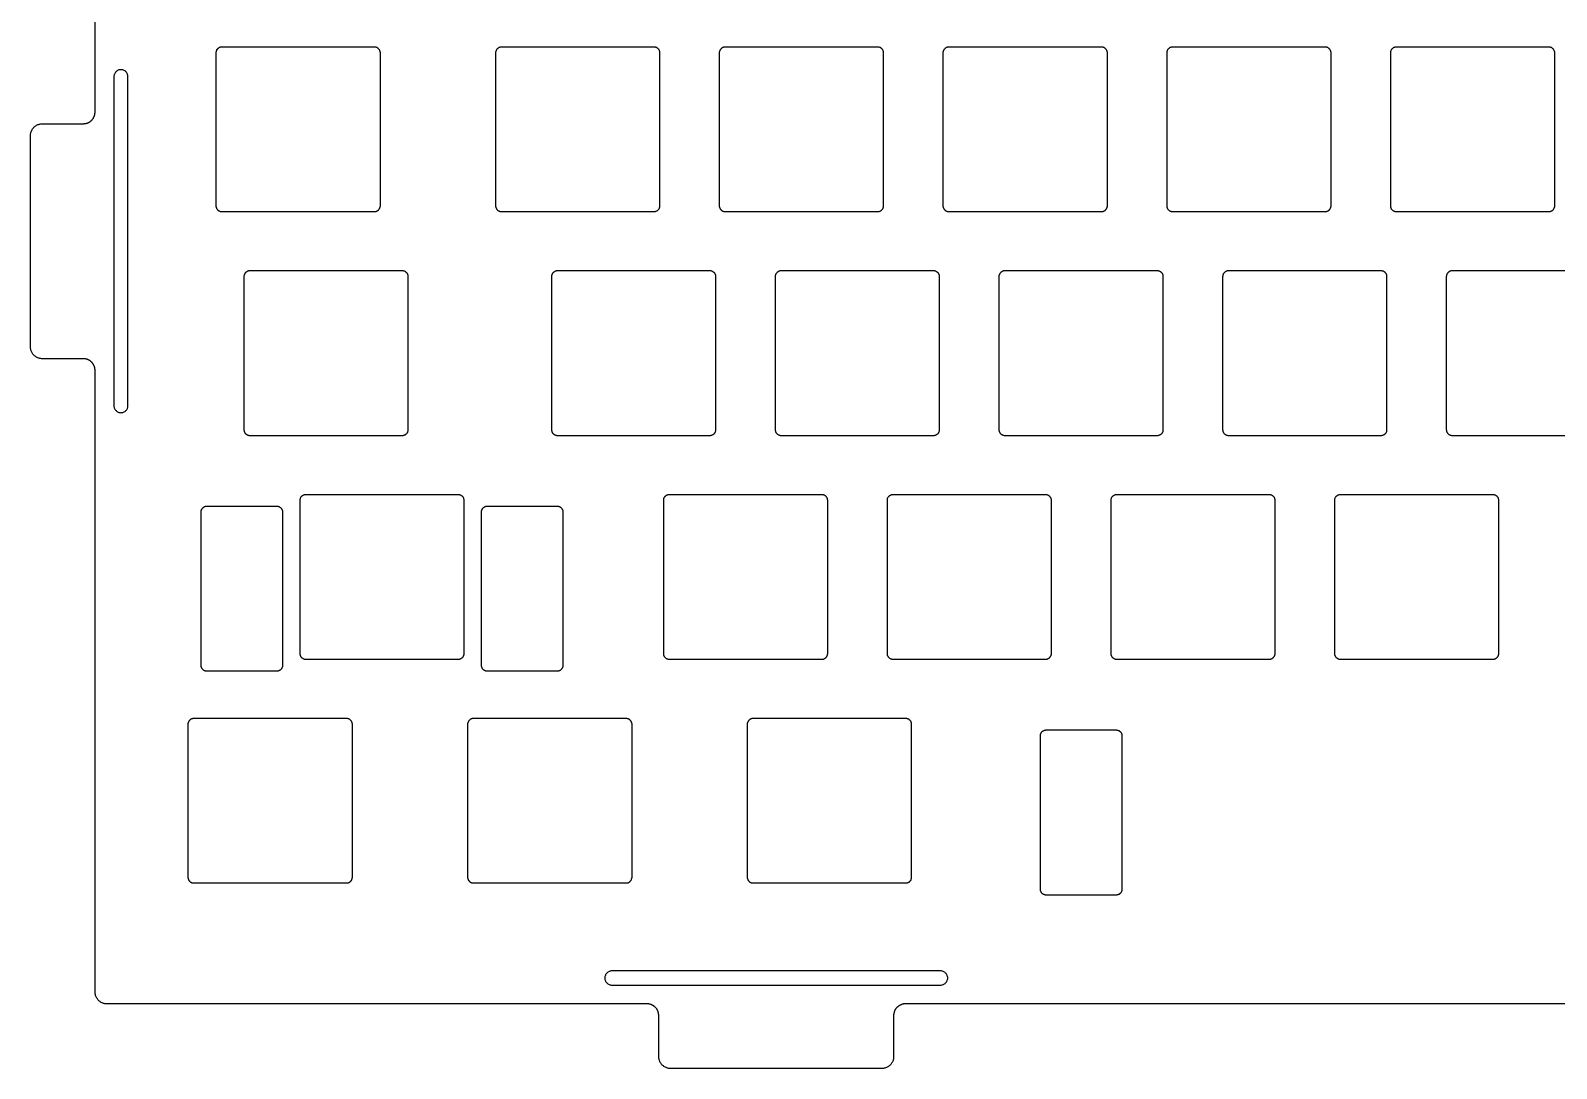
# Model space of a CAD drawing. Header units: millimetres. Extents: x -6 to 321, y -6 to 135.
# Drawn here: x -5.5 to 124.4, y -5.5 to 82.8 of the extents above; entities that cross this region are included whole.
import ezdxf

# ---------------------------------------------------------------- set-up
doc = ezdxf.new("R2010")
doc.units = ezdxf.units.MM
for name, color, linetype in [('CUTOUTS', 1, 'Continuous'), ('FLEX', 3, 'Continuous'), ('OUTLINE', 7, 'Continuous')]:
    doc.layers.add(name, color=color, linetype=linetype)

msp = doc.modelspace()

# ---------------------------------------------------------------- linework, layer by layer
at = {"layer": 'CUTOUTS'}
for points in [[(10.63, 67.46), (10.66, 67.45), (10.69, 67.45), (10.72, 67.44), (10.75, 67.44), (10.79, 67.44), (23.79, 67.44), (23.82, 67.44), (23.85, 67.44), (23.89, 67.45), (23.92, 67.45), (23.95, 67.46), (23.98, 67.48), (24.01, 67.49), (24.04, 67.5), (24.07, 67.52), (24.09, 67.54), (24.12, 67.56), (24.14, 67.58), (24.16, 67.61), (24.18, 67.63), (24.2, 67.66), (24.22, 67.69), (24.24, 67.72), (24.25, 67.75), (24.26, 67.78), (24.27, 67.81), (24.28, 67.84), (24.28, 67.87), (24.29, 67.9), (24.29, 67.94), (24.29, 80.94), (24.29, 80.97), (24.28, 81), (24.28, 81.04), (24.27, 81.07), (24.26, 81.1), (24.25, 81.13), (24.24, 81.16), (24.22, 81.19), (24.2, 81.22), (24.18, 81.24), (24.16, 81.27), (24.14, 81.29), (24.12, 81.31), (24.09, 81.33), (24.07, 81.35), (24.04, 81.37), (24.01, 81.39), (23.98, 81.4), (23.95, 81.41), (23.92, 81.42), (23.89, 81.43), (23.85, 81.43), (23.82, 81.44), (23.79, 81.44), (10.79, 81.44), (10.75, 81.44), (10.72, 81.43), (10.69, 81.43), (10.66, 81.42), (10.63, 81.41), (10.6, 81.4), (10.57, 81.39), (10.54, 81.37), (10.51, 81.35), (10.48, 81.33), (10.46, 81.31), (10.43, 81.29), (10.41, 81.27), (10.39, 81.24), (10.37, 81.22), (10.35, 81.19), (10.34, 81.16), (10.33, 81.13), (10.31, 81.1), (10.3, 81.07), (10.3, 81.04), (10.29, 81), (10.29, 80.97), (10.29, 80.94), (10.29, 67.94), (10.29, 67.9), (10.29, 67.87), (10.3, 67.84), (10.3, 67.81), (10.31, 67.78), (10.33, 67.75), (10.34, 67.72), (10.35, 67.69), (10.37, 67.66), (10.39, 67.63), (10.41, 67.61), (10.43, 67.58), (10.46, 67.56), (10.48, 67.54), (10.51, 67.52), (10.54, 67.5), (10.57, 67.49), (10.6, 67.48)], [(34.44, 67.46), (34.47, 67.45), (34.5, 67.45), (34.53, 67.44), (34.57, 67.44), (34.6, 67.44), (47.6, 67.44), (47.63, 67.44), (47.67, 67.44), (47.7, 67.45), (47.73, 67.45), (47.76, 67.46), (47.79, 67.48), (47.82, 67.49), (47.85, 67.5), (47.88, 67.52), (47.9, 67.54), (47.93, 67.56), (47.95, 67.58), (47.98, 67.61), (48, 67.63), (48.02, 67.66), (48.03, 67.69), (48.05, 67.72), (48.06, 67.75), (48.07, 67.78), (48.08, 67.81), (48.09, 67.84), (48.1, 67.87), (48.1, 67.9), (48.1, 67.94), (48.1, 80.94), (48.1, 80.97), (48.1, 81), (48.09, 81.04), (48.08, 81.07), (48.07, 81.1), (48.06, 81.13), (48.05, 81.16), (48.03, 81.19), (48.02, 81.22), (48, 81.24), (47.98, 81.27), (47.95, 81.29), (47.93, 81.31), (47.9, 81.33), (47.88, 81.35), (47.85, 81.37), (47.82, 81.39), (47.79, 81.4), (47.76, 81.41), (47.73, 81.42), (47.7, 81.43), (47.67, 81.43), (47.63, 81.44), (47.6, 81.44), (34.6, 81.44), (34.57, 81.44), (34.53, 81.43), (34.5, 81.43), (34.47, 81.42), (34.44, 81.41), (34.41, 81.4), (34.38, 81.39), (34.35, 81.37), (34.32, 81.35), (34.3, 81.33), (34.27, 81.31), (34.25, 81.29), (34.22, 81.27), (34.2, 81.24), (34.18, 81.22), (34.17, 81.19), (34.15, 81.16), (34.14, 81.13), (34.13, 81.1), (34.12, 81.07), (34.11, 81.04), (34.1, 81), (34.1, 80.97), (34.1, 80.94), (34.1, 67.94), (34.1, 67.9), (34.1, 67.87), (34.11, 67.84), (34.12, 67.81), (34.13, 67.78), (34.14, 67.75), (34.15, 67.72), (34.17, 67.69), (34.18, 67.66), (34.2, 67.63), (34.22, 67.61), (34.25, 67.58), (34.27, 67.56), (34.3, 67.54), (34.32, 67.52), (34.35, 67.5), (34.38, 67.49), (34.41, 67.48)], [(53.52, 67.45), (53.55, 67.45), (53.58, 67.44), (53.62, 67.44), (53.65, 67.44), (66.65, 67.44), (66.68, 67.44), (66.72, 67.44), (66.75, 67.45), (66.78, 67.45), (66.81, 67.46), (66.84, 67.48), (66.87, 67.49), (66.9, 67.5), (66.93, 67.52), (66.95, 67.54), (66.98, 67.56), (67, 67.58), (67.03, 67.61), (67.05, 67.63), (67.07, 67.66), (67.08, 67.69), (67.1, 67.72), (67.11, 67.75), (67.12, 67.78), (67.13, 67.81), (67.14, 67.84), (67.15, 67.87), (67.15, 67.9), (67.15, 67.94), (67.15, 80.94), (67.15, 80.97), (67.15, 81), (67.14, 81.04), (67.13, 81.07), (67.12, 81.1), (67.11, 81.13), (67.1, 81.16), (67.08, 81.19), (67.07, 81.22), (67.05, 81.24), (67.03, 81.27), (67, 81.29), (66.98, 81.31), (66.95, 81.33), (66.93, 81.35), (66.9, 81.37), (66.87, 81.39), (66.84, 81.4), (66.81, 81.41), (66.78, 81.42), (66.75, 81.43), (66.72, 81.43), (66.68, 81.44), (66.65, 81.44), (53.65, 81.44), (53.62, 81.44), (53.58, 81.43), (53.55, 81.43), (53.52, 81.42), (53.49, 81.41), (53.46, 81.4), (53.43, 81.39), (53.4, 81.37), (53.37, 81.35), (53.35, 81.33), (53.32, 81.31), (53.3, 81.29), (53.27, 81.27), (53.25, 81.24), (53.23, 81.22), (53.22, 81.19), (53.2, 81.16), (53.19, 81.13), (53.18, 81.1), (53.17, 81.07), (53.16, 81.04), (53.15, 81), (53.15, 80.97), (53.15, 80.94), (53.15, 67.94), (53.15, 67.9), (53.15, 67.87), (53.16, 67.84), (53.17, 67.81), (53.18, 67.78), (53.19, 67.75), (53.2, 67.72), (53.22, 67.69), (53.23, 67.66), (53.25, 67.63), (53.27, 67.61), (53.3, 67.58), (53.32, 67.56), (53.35, 67.54), (53.37, 67.52), (53.4, 67.5), (53.43, 67.49), (53.46, 67.48), (53.49, 67.46)], [(72.57, 67.45), (72.6, 67.45), (72.63, 67.44), (72.67, 67.44), (72.7, 67.44), (85.7, 67.44), (85.73, 67.44), (85.77, 67.44), (85.8, 67.45), (85.83, 67.45), (85.86, 67.46), (85.89, 67.48), (85.92, 67.49), (85.95, 67.5), (85.98, 67.52), (86, 67.54), (86.03, 67.56), (86.05, 67.58), (86.08, 67.61), (86.1, 67.63), (86.12, 67.66), (86.13, 67.69), (86.15, 67.72), (86.16, 67.75), (86.17, 67.78), (86.18, 67.81), (86.19, 67.84), (86.2, 67.87), (86.2, 67.9), (86.2, 67.94), (86.2, 80.94), (86.2, 80.97), (86.2, 81), (86.19, 81.04), (86.18, 81.07), (86.17, 81.1), (86.16, 81.13), (86.15, 81.16), (86.13, 81.19), (86.12, 81.22), (86.1, 81.24), (86.08, 81.27), (86.05, 81.29), (86.03, 81.31), (86, 81.33), (85.98, 81.35), (85.95, 81.37), (85.92, 81.39), (85.89, 81.4), (85.86, 81.41), (85.83, 81.42), (85.8, 81.43), (85.77, 81.43), (85.73, 81.44), (85.7, 81.44), (72.7, 81.44), (72.67, 81.44), (72.63, 81.43), (72.6, 81.43), (72.57, 81.42), (72.54, 81.41), (72.51, 81.4), (72.48, 81.39), (72.45, 81.37), (72.42, 81.35), (72.4, 81.33), (72.37, 81.31), (72.35, 81.29), (72.32, 81.27), (72.3, 81.24), (72.28, 81.22), (72.27, 81.19), (72.25, 81.16), (72.24, 81.13), (72.23, 81.1), (72.22, 81.07), (72.21, 81.04), (72.2, 81), (72.2, 80.97), (72.2, 80.94), (72.2, 67.94), (72.2, 67.9), (72.2, 67.87), (72.21, 67.84), (72.22, 67.81), (72.23, 67.78), (72.24, 67.75), (72.25, 67.72), (72.27, 67.69), (72.28, 67.66), (72.3, 67.63), (72.32, 67.61), (72.35, 67.58), (72.37, 67.56), (72.4, 67.54), (72.42, 67.52), (72.45, 67.5), (72.48, 67.49), (72.51, 67.48), (72.54, 67.46)], [(91.59, 67.46), (91.62, 67.45), (91.65, 67.45), (91.68, 67.44), (91.72, 67.44), (91.75, 67.44), (104.75, 67.44), (104.78, 67.44), (104.82, 67.44), (104.85, 67.45), (104.88, 67.45), (104.91, 67.46), (104.94, 67.48), (104.97, 67.49), (105, 67.5), (105.03, 67.52), (105.05, 67.54), (105.08, 67.56), (105.1, 67.58), (105.13, 67.61), (105.15, 67.63), (105.17, 67.66), (105.18, 67.69), (105.2, 67.72), (105.21, 67.75), (105.22, 67.78), (105.23, 67.81), (105.24, 67.84), (105.25, 67.87), (105.25, 67.9), (105.25, 67.94), (105.25, 80.94), (105.25, 80.97), (105.25, 81), (105.24, 81.04), (105.23, 81.07), (105.22, 81.1), (105.21, 81.13), (105.2, 81.16), (105.18, 81.19), (105.17, 81.22), (105.15, 81.24), (105.13, 81.27), (105.1, 81.29), (105.08, 81.31), (105.05, 81.33), (105.03, 81.35), (105, 81.37), (104.97, 81.39), (104.94, 81.4), (104.91, 81.41), (104.88, 81.42), (104.85, 81.43), (104.82, 81.43), (104.78, 81.44), (104.75, 81.44), (91.75, 81.44), (91.72, 81.44), (91.68, 81.43), (91.65, 81.43), (91.62, 81.42), (91.59, 81.41), (91.56, 81.4), (91.53, 81.39), (91.5, 81.37), (91.47, 81.35), (91.45, 81.33), (91.42, 81.31), (91.4, 81.29), (91.37, 81.27), (91.35, 81.24), (91.33, 81.22), (91.32, 81.19), (91.3, 81.16), (91.29, 81.13), (91.28, 81.1), (91.27, 81.07), (91.26, 81.04), (91.25, 81), (91.25, 80.97), (91.25, 80.94), (91.25, 67.94), (91.25, 67.9), (91.25, 67.87), (91.26, 67.84), (91.27, 67.81), (91.28, 67.78), (91.29, 67.75), (91.3, 67.72), (91.32, 67.69), (91.33, 67.66), (91.35, 67.63), (91.37, 67.61), (91.4, 67.58), (91.42, 67.56), (91.45, 67.54), (91.47, 67.52), (91.5, 67.5), (91.53, 67.49), (91.56, 67.48)], [(110.64, 67.46), (110.67, 67.45), (110.7, 67.45), (110.73, 67.44), (110.77, 67.44), (110.8, 67.44), (123.8, 67.44), (123.83, 67.44), (123.87, 67.44), (123.9, 67.45), (123.93, 67.45), (123.96, 67.46), (123.99, 67.48), (124.02, 67.49), (124.05, 67.5), (124.08, 67.52), (124.1, 67.54), (124.13, 67.56), (124.15, 67.58), (124.18, 67.61), (124.2, 67.63), (124.22, 67.66), (124.23, 67.69), (124.25, 67.72), (124.26, 67.75), (124.27, 67.78), (124.28, 67.81), (124.29, 67.84), (124.3, 67.87), (124.3, 67.9), (124.3, 67.94), (124.3, 80.94), (124.3, 80.97), (124.3, 81), (124.29, 81.04), (124.28, 81.07), (124.27, 81.1), (124.26, 81.13), (124.25, 81.16), (124.23, 81.19), (124.22, 81.22), (124.2, 81.24), (124.18, 81.27), (124.15, 81.29), (124.13, 81.31), (124.1, 81.33), (124.08, 81.35), (124.05, 81.37), (124.02, 81.39), (123.99, 81.4), (123.96, 81.41), (123.93, 81.42), (123.9, 81.43), (123.87, 81.43), (123.83, 81.44), (123.8, 81.44), (110.8, 81.44), (110.77, 81.44), (110.73, 81.43), (110.7, 81.43), (110.67, 81.42), (110.64, 81.41), (110.61, 81.4), (110.58, 81.39), (110.55, 81.37), (110.52, 81.35), (110.5, 81.33), (110.47, 81.31), (110.45, 81.29), (110.42, 81.27), (110.4, 81.24), (110.38, 81.22), (110.37, 81.19), (110.35, 81.16), (110.34, 81.13), (110.33, 81.1), (110.32, 81.07), (110.31, 81.04), (110.3, 81), (110.3, 80.97), (110.3, 80.94), (110.3, 67.94), (110.3, 67.9), (110.3, 67.87), (110.31, 67.84), (110.32, 67.81), (110.33, 67.78), (110.34, 67.75), (110.35, 67.72), (110.37, 67.69), (110.38, 67.66), (110.4, 67.63), (110.42, 67.61), (110.45, 67.58), (110.47, 67.56), (110.5, 67.54), (110.52, 67.52), (110.55, 67.5), (110.58, 67.49), (110.61, 67.48)], [(13.04, 48.4), (13.07, 48.4), (13.1, 48.39), (13.14, 48.39), (13.17, 48.39), (26.17, 48.39), (26.2, 48.39), (26.23, 48.39), (26.27, 48.4), (26.3, 48.4), (26.33, 48.41), (26.36, 48.43), (26.39, 48.44), (26.42, 48.45), (26.45, 48.47), (26.47, 48.49), (26.5, 48.51), (26.52, 48.53), (26.54, 48.56), (26.57, 48.58), (26.58, 48.61), (26.6, 48.64), (26.62, 48.67), (26.63, 48.7), (26.64, 48.73), (26.65, 48.76), (26.66, 48.79), (26.66, 48.82), (26.67, 48.85), (26.67, 48.89), (26.67, 61.89), (26.67, 61.92), (26.66, 61.95), (26.66, 61.99), (26.65, 62.02), (26.64, 62.05), (26.63, 62.08), (26.62, 62.11), (26.6, 62.14), (26.58, 62.17), (26.57, 62.19), (26.54, 62.22), (26.52, 62.24), (26.5, 62.26), (26.47, 62.28), (26.45, 62.3), (26.42, 62.32), (26.39, 62.34), (26.36, 62.35), (26.33, 62.36), (26.3, 62.37), (26.27, 62.38), (26.23, 62.38), (26.2, 62.39), (26.17, 62.39), (13.17, 62.39), (13.14, 62.39), (13.1, 62.38), (13.07, 62.38), (13.04, 62.37), (13.01, 62.36), (12.98, 62.35), (12.95, 62.34), (12.92, 62.32), (12.89, 62.3), (12.86, 62.28), (12.84, 62.26), (12.82, 62.24), (12.79, 62.22), (12.77, 62.19), (12.75, 62.17), (12.74, 62.14), (12.72, 62.11), (12.71, 62.08), (12.7, 62.05), (12.69, 62.02), (12.68, 61.99), (12.67, 61.95), (12.67, 61.92), (12.67, 61.89), (12.67, 48.89), (12.67, 48.85), (12.67, 48.82), (12.68, 48.79), (12.69, 48.76), (12.7, 48.73), (12.71, 48.7), (12.72, 48.67), (12.74, 48.64), (12.75, 48.61), (12.77, 48.58), (12.79, 48.56), (12.82, 48.53), (12.84, 48.51), (12.86, 48.49), (12.89, 48.47), (12.92, 48.45), (12.95, 48.44), (12.98, 48.43), (13.01, 48.41)], [(39.2, 48.41), (39.23, 48.4), (39.26, 48.4), (39.3, 48.39), (39.33, 48.39), (39.36, 48.39), (52.36, 48.39), (52.4, 48.39), (52.43, 48.39), (52.46, 48.4), (52.49, 48.4), (52.52, 48.41), (52.55, 48.43), (52.58, 48.44), (52.61, 48.45), (52.64, 48.47), (52.67, 48.49), (52.69, 48.51), (52.72, 48.53), (52.74, 48.56), (52.76, 48.58), (52.78, 48.61), (52.8, 48.64), (52.81, 48.67), (52.82, 48.7), (52.84, 48.73), (52.85, 48.76), (52.85, 48.79), (52.86, 48.82), (52.86, 48.85), (52.86, 48.89), (52.86, 61.89), (52.86, 61.92), (52.86, 61.95), (52.85, 61.99), (52.85, 62.02), (52.84, 62.05), (52.82, 62.08), (52.81, 62.11), (52.8, 62.14), (52.78, 62.17), (52.76, 62.19), (52.74, 62.22), (52.72, 62.24), (52.69, 62.26), (52.67, 62.28), (52.64, 62.3), (52.61, 62.32), (52.58, 62.34), (52.55, 62.35), (52.52, 62.36), (52.49, 62.37), (52.46, 62.38), (52.43, 62.38), (52.4, 62.39), (52.36, 62.39), (39.36, 62.39), (39.33, 62.39), (39.3, 62.38), (39.26, 62.38), (39.23, 62.37), (39.2, 62.36), (39.17, 62.35), (39.14, 62.34), (39.11, 62.32), (39.08, 62.3), (39.06, 62.28), (39.03, 62.26), (39.01, 62.24), (38.99, 62.22), (38.97, 62.19), (38.95, 62.17), (38.93, 62.14), (38.91, 62.11), (38.9, 62.08), (38.89, 62.05), (38.88, 62.02), (38.87, 61.99), (38.87, 61.95), (38.86, 61.92), (38.86, 61.89), (38.86, 48.89), (38.86, 48.85), (38.87, 48.82), (38.87, 48.79), (38.88, 48.76), (38.89, 48.73), (38.9, 48.7), (38.91, 48.67), (38.93, 48.64), (38.95, 48.61), (38.97, 48.58), (38.99, 48.56), (39.01, 48.53), (39.03, 48.51), (39.06, 48.49), (39.08, 48.47), (39.11, 48.45), (39.14, 48.44), (39.17, 48.43)], [(58.25, 48.41), (58.28, 48.4), (58.31, 48.4), (58.35, 48.39), (58.38, 48.39), (58.41, 48.39), (71.41, 48.39), (71.45, 48.39), (71.48, 48.39), (71.51, 48.4), (71.54, 48.4), (71.57, 48.41), (71.6, 48.43), (71.63, 48.44), (71.66, 48.45), (71.69, 48.47), (71.72, 48.49), (71.74, 48.51), (71.77, 48.53), (71.79, 48.56), (71.81, 48.58), (71.83, 48.61), (71.85, 48.64), (71.86, 48.67), (71.87, 48.7), (71.89, 48.73), (71.9, 48.76), (71.9, 48.79), (71.91, 48.82), (71.91, 48.85), (71.91, 48.89), (71.91, 61.89), (71.91, 61.92), (71.91, 61.95), (71.9, 61.99), (71.9, 62.02), (71.89, 62.05), (71.87, 62.08), (71.86, 62.11), (71.85, 62.14), (71.83, 62.17), (71.81, 62.19), (71.79, 62.22), (71.77, 62.24), (71.74, 62.26), (71.72, 62.28), (71.69, 62.3), (71.66, 62.32), (71.63, 62.34), (71.6, 62.35), (71.57, 62.36), (71.54, 62.37), (71.51, 62.38), (71.48, 62.38), (71.45, 62.39), (71.41, 62.39), (58.41, 62.39), (58.38, 62.39), (58.35, 62.38), (58.31, 62.38), (58.28, 62.37), (58.25, 62.36), (58.22, 62.35), (58.19, 62.34), (58.16, 62.32), (58.13, 62.3), (58.11, 62.28), (58.08, 62.26), (58.06, 62.24), (58.04, 62.22), (58.02, 62.19), (58, 62.17), (57.98, 62.14), (57.96, 62.11), (57.95, 62.08), (57.94, 62.05), (57.93, 62.02), (57.92, 61.99), (57.92, 61.95), (57.91, 61.92), (57.91, 61.89), (57.91, 48.89), (57.91, 48.85), (57.92, 48.82), (57.92, 48.79), (57.93, 48.76), (57.94, 48.73), (57.95, 48.7), (57.96, 48.67), (57.98, 48.64), (58, 48.61), (58.02, 48.58), (58.04, 48.56), (58.06, 48.53), (58.08, 48.51), (58.11, 48.49), (58.13, 48.47), (58.16, 48.45), (58.19, 48.44), (58.22, 48.43)], [(77.3, 48.41), (77.33, 48.4), (77.36, 48.4), (77.4, 48.39), (77.43, 48.39), (77.46, 48.39), (90.46, 48.39), (90.5, 48.39), (90.53, 48.39), (90.56, 48.4), (90.59, 48.4), (90.62, 48.41), (90.65, 48.43), (90.68, 48.44), (90.71, 48.45), (90.74, 48.47), (90.77, 48.49), (90.79, 48.51), (90.82, 48.53), (90.84, 48.56), (90.86, 48.58), (90.88, 48.61), (90.9, 48.64), (90.91, 48.67), (90.92, 48.7), (90.94, 48.73), (90.95, 48.76), (90.95, 48.79), (90.96, 48.82), (90.96, 48.85), (90.96, 48.89), (90.96, 61.89), (90.96, 61.92), (90.96, 61.95), (90.95, 61.99), (90.95, 62.02), (90.94, 62.05), (90.92, 62.08), (90.91, 62.11), (90.9, 62.14), (90.88, 62.17), (90.86, 62.19), (90.84, 62.22), (90.82, 62.24), (90.79, 62.26), (90.77, 62.28), (90.74, 62.3), (90.71, 62.32), (90.68, 62.34), (90.65, 62.35), (90.62, 62.36), (90.59, 62.37), (90.56, 62.38), (90.53, 62.38), (90.5, 62.39), (90.46, 62.39), (77.46, 62.39), (77.43, 62.39), (77.4, 62.38), (77.36, 62.38), (77.33, 62.37), (77.3, 62.36), (77.27, 62.35), (77.24, 62.34), (77.21, 62.32), (77.18, 62.3), (77.16, 62.28), (77.13, 62.26), (77.11, 62.24), (77.09, 62.22), (77.07, 62.19), (77.05, 62.17), (77.03, 62.14), (77.01, 62.11), (77, 62.08), (76.99, 62.05), (76.98, 62.02), (76.97, 61.99), (76.97, 61.95), (76.96, 61.92), (76.96, 61.89), (76.96, 48.89), (76.96, 48.85), (76.97, 48.82), (76.97, 48.79), (76.98, 48.76), (76.99, 48.73), (77, 48.7), (77.01, 48.67), (77.03, 48.64), (77.05, 48.61), (77.07, 48.58), (77.09, 48.56), (77.11, 48.53), (77.13, 48.51), (77.16, 48.49), (77.18, 48.47), (77.21, 48.45), (77.24, 48.44), (77.27, 48.43)], [(96.38, 48.4), (96.41, 48.4), (96.45, 48.39), (96.48, 48.39), (96.51, 48.39), (109.51, 48.39), (109.55, 48.39), (109.58, 48.39), (109.61, 48.4), (109.64, 48.4), (109.67, 48.41), (109.7, 48.43), (109.73, 48.44), (109.76, 48.45), (109.79, 48.47), (109.82, 48.49), (109.84, 48.51), (109.87, 48.53), (109.89, 48.56), (109.91, 48.58), (109.93, 48.61), (109.95, 48.64), (109.96, 48.67), (109.97, 48.7), (109.99, 48.73), (110, 48.76), (110, 48.79), (110.01, 48.82), (110.01, 48.85), (110.01, 48.89), (110.01, 61.89), (110.01, 61.92), (110.01, 61.95), (110, 61.99), (110, 62.02), (109.99, 62.05), (109.97, 62.08), (109.96, 62.11), (109.95, 62.14), (109.93, 62.17), (109.91, 62.19), (109.89, 62.22), (109.87, 62.24), (109.84, 62.26), (109.82, 62.28), (109.79, 62.3), (109.76, 62.32), (109.73, 62.34), (109.7, 62.35), (109.67, 62.36), (109.64, 62.37), (109.61, 62.38), (109.58, 62.38), (109.55, 62.39), (109.51, 62.39), (96.51, 62.39), (96.48, 62.39), (96.45, 62.38), (96.41, 62.38), (96.38, 62.37), (96.35, 62.36), (96.32, 62.35), (96.29, 62.34), (96.26, 62.32), (96.23, 62.3), (96.21, 62.28), (96.18, 62.26), (96.16, 62.24), (96.14, 62.22), (96.12, 62.19), (96.1, 62.17), (96.08, 62.14), (96.06, 62.11), (96.05, 62.08), (96.04, 62.05), (96.03, 62.02), (96.02, 61.99), (96.02, 61.95), (96.01, 61.92), (96.01, 61.89), (96.01, 48.89), (96.01, 48.85), (96.02, 48.82), (96.02, 48.79), (96.03, 48.76), (96.04, 48.73), (96.05, 48.7), (96.06, 48.67), (96.08, 48.64), (96.1, 48.61), (96.12, 48.58), (96.14, 48.56), (96.16, 48.53), (96.18, 48.51), (96.21, 48.49), (96.23, 48.47), (96.26, 48.45), (96.29, 48.44), (96.32, 48.43), (96.35, 48.41)], [(17.8, 29.35), (17.83, 29.35), (17.87, 29.34), (17.9, 29.34), (17.93, 29.34), (30.93, 29.34), (30.96, 29.34), (31, 29.34), (31.03, 29.35), (31.06, 29.35), (31.09, 29.36), (31.12, 29.38), (31.15, 29.39), (31.18, 29.4), (31.21, 29.42), (31.24, 29.44), (31.26, 29.46), (31.28, 29.48), (31.31, 29.51), (31.33, 29.53), (31.35, 29.56), (31.36, 29.59), (31.38, 29.62), (31.39, 29.65), (31.4, 29.68), (31.41, 29.71), (31.42, 29.74), (31.43, 29.77), (31.43, 29.8), (31.43, 29.84), (31.43, 42.84), (31.43, 42.87), (31.43, 42.9), (31.42, 42.94), (31.41, 42.97), (31.4, 43), (31.39, 43.03), (31.38, 43.06), (31.36, 43.09), (31.35, 43.12), (31.33, 43.14), (31.31, 43.17), (31.28, 43.19), (31.26, 43.21), (31.24, 43.23), (31.21, 43.25), (31.18, 43.27), (31.15, 43.29), (31.12, 43.3), (31.09, 43.31), (31.06, 43.32), (31.03, 43.33), (31, 43.33), (30.96, 43.34), (30.93, 43.34), (17.93, 43.34), (17.9, 43.34), (17.87, 43.33), (17.83, 43.33), (17.8, 43.32), (17.77, 43.31), (17.74, 43.3), (17.71, 43.29), (17.68, 43.27), (17.65, 43.25), (17.63, 43.23), (17.6, 43.21), (17.58, 43.19), (17.56, 43.17), (17.53, 43.14), (17.52, 43.12), (17.5, 43.09), (17.48, 43.06), (17.47, 43.03), (17.46, 43), (17.45, 42.97), (17.44, 42.94), (17.44, 42.9), (17.43, 42.87), (17.43, 42.84), (17.43, 29.84), (17.43, 29.8), (17.44, 29.77), (17.44, 29.74), (17.45, 29.71), (17.46, 29.68), (17.47, 29.65), (17.48, 29.62), (17.5, 29.59), (17.52, 29.56), (17.53, 29.53), (17.56, 29.51), (17.58, 29.48), (17.6, 29.46), (17.63, 29.44), (17.65, 29.42), (17.68, 29.4), (17.71, 29.39), (17.74, 29.38), (17.77, 29.36)], [(48.73, 29.36), (48.76, 29.35), (48.79, 29.35), (48.82, 29.34), (48.85, 29.34), (48.89, 29.34), (61.89, 29.34), (61.92, 29.34), (61.95, 29.34), (61.99, 29.35), (62.02, 29.35), (62.05, 29.36), (62.08, 29.38), (62.11, 29.39), (62.14, 29.4), (62.17, 29.42), (62.19, 29.44), (62.22, 29.46), (62.24, 29.48), (62.26, 29.51), (62.28, 29.53), (62.3, 29.56), (62.32, 29.59), (62.34, 29.62), (62.35, 29.65), (62.36, 29.68), (62.37, 29.71), (62.38, 29.74), (62.38, 29.77), (62.39, 29.8), (62.39, 29.84), (62.39, 42.84), (62.39, 42.87), (62.38, 42.9), (62.38, 42.94), (62.37, 42.97), (62.36, 43), (62.35, 43.03), (62.34, 43.06), (62.32, 43.09), (62.3, 43.12), (62.28, 43.14), (62.26, 43.17), (62.24, 43.19), (62.22, 43.21), (62.19, 43.23), (62.17, 43.25), (62.14, 43.27), (62.11, 43.29), (62.08, 43.3), (62.05, 43.31), (62.02, 43.32), (61.99, 43.33), (61.95, 43.33), (61.92, 43.34), (61.89, 43.34), (48.89, 43.34), (48.85, 43.34), (48.82, 43.33), (48.79, 43.33), (48.76, 43.32), (48.73, 43.31), (48.7, 43.3), (48.67, 43.29), (48.64, 43.27), (48.61, 43.25), (48.58, 43.23), (48.56, 43.21), (48.53, 43.19), (48.51, 43.17), (48.49, 43.14), (48.47, 43.12), (48.45, 43.09), (48.44, 43.06), (48.43, 43.03), (48.41, 43), (48.4, 42.97), (48.4, 42.94), (48.39, 42.9), (48.39, 42.87), (48.39, 42.84), (48.39, 29.84), (48.39, 29.8), (48.39, 29.77), (48.4, 29.74), (48.4, 29.71), (48.41, 29.68), (48.43, 29.65), (48.44, 29.62), (48.45, 29.59), (48.47, 29.56), (48.49, 29.53), (48.51, 29.51), (48.53, 29.48), (48.56, 29.46), (48.58, 29.44), (48.61, 29.42), (48.64, 29.4), (48.67, 29.39), (48.7, 29.38)], [(67.78, 29.36), (67.81, 29.35), (67.84, 29.35), (67.87, 29.34), (67.9, 29.34), (67.94, 29.34), (80.94, 29.34), (80.97, 29.34), (81, 29.34), (81.04, 29.35), (81.07, 29.35), (81.1, 29.36), (81.13, 29.38), (81.16, 29.39), (81.19, 29.4), (81.22, 29.42), (81.24, 29.44), (81.27, 29.46), (81.29, 29.48), (81.31, 29.51), (81.33, 29.53), (81.35, 29.56), (81.37, 29.59), (81.39, 29.62), (81.4, 29.65), (81.41, 29.68), (81.42, 29.71), (81.43, 29.74), (81.43, 29.77), (81.44, 29.8), (81.44, 29.84), (81.44, 42.84), (81.44, 42.87), (81.43, 42.9), (81.43, 42.94), (81.42, 42.97), (81.41, 43), (81.4, 43.03), (81.39, 43.06), (81.37, 43.09), (81.35, 43.12), (81.33, 43.14), (81.31, 43.17), (81.29, 43.19), (81.27, 43.21), (81.24, 43.23), (81.22, 43.25), (81.19, 43.27), (81.16, 43.29), (81.13, 43.3), (81.1, 43.31), (81.07, 43.32), (81.04, 43.33), (81, 43.33), (80.97, 43.34), (80.94, 43.34), (67.94, 43.34), (67.9, 43.34), (67.87, 43.33), (67.84, 43.33), (67.81, 43.32), (67.78, 43.31), (67.75, 43.3), (67.72, 43.29), (67.69, 43.27), (67.66, 43.25), (67.63, 43.23), (67.61, 43.21), (67.58, 43.19), (67.56, 43.17), (67.54, 43.14), (67.52, 43.12), (67.5, 43.09), (67.49, 43.06), (67.48, 43.03), (67.46, 43), (67.45, 42.97), (67.45, 42.94), (67.44, 42.9), (67.44, 42.87), (67.44, 42.84), (67.44, 29.84), (67.44, 29.8), (67.44, 29.77), (67.45, 29.74), (67.45, 29.71), (67.46, 29.68), (67.48, 29.65), (67.49, 29.62), (67.5, 29.59), (67.52, 29.56), (67.54, 29.53), (67.56, 29.51), (67.58, 29.48), (67.61, 29.46), (67.63, 29.44), (67.66, 29.42), (67.69, 29.4), (67.72, 29.39), (67.75, 29.38)], [(86.83, 29.36), (86.86, 29.35), (86.89, 29.35), (86.92, 29.34), (86.95, 29.34), (86.99, 29.34), (99.99, 29.34), (100.02, 29.34), (100.05, 29.34), (100.09, 29.35), (100.12, 29.35), (100.15, 29.36), (100.18, 29.38), (100.21, 29.39), (100.24, 29.4), (100.27, 29.42), (100.29, 29.44), (100.32, 29.46), (100.34, 29.48), (100.36, 29.51), (100.38, 29.53), (100.4, 29.56), (100.42, 29.59), (100.44, 29.62), (100.45, 29.65), (100.46, 29.68), (100.47, 29.71), (100.48, 29.74), (100.48, 29.77), (100.49, 29.8), (100.49, 29.84), (100.49, 42.84), (100.49, 42.87), (100.48, 42.9), (100.48, 42.94), (100.47, 42.97), (100.46, 43), (100.45, 43.03), (100.44, 43.06), (100.42, 43.09), (100.4, 43.12), (100.38, 43.14), (100.36, 43.17), (100.34, 43.19), (100.32, 43.21), (100.29, 43.23), (100.27, 43.25), (100.24, 43.27), (100.21, 43.29), (100.18, 43.3), (100.15, 43.31), (100.12, 43.32), (100.09, 43.33), (100.05, 43.33), (100.02, 43.34), (99.99, 43.34), (86.99, 43.34), (86.95, 43.34), (86.92, 43.33), (86.89, 43.33), (86.86, 43.32), (86.83, 43.31), (86.8, 43.3), (86.77, 43.29), (86.74, 43.27), (86.71, 43.25), (86.68, 43.23), (86.66, 43.21), (86.63, 43.19), (86.61, 43.17), (86.59, 43.14), (86.57, 43.12), (86.55, 43.09), (86.54, 43.06), (86.53, 43.03), (86.51, 43), (86.5, 42.97), (86.5, 42.94), (86.49, 42.9), (86.49, 42.87), (86.49, 42.84), (86.49, 29.84), (86.49, 29.8), (86.49, 29.77), (86.5, 29.74), (86.5, 29.71), (86.51, 29.68), (86.53, 29.65), (86.54, 29.62), (86.55, 29.59), (86.57, 29.56), (86.59, 29.53), (86.61, 29.51), (86.63, 29.48), (86.66, 29.46), (86.68, 29.44), (86.71, 29.42), (86.74, 29.4), (86.77, 29.39), (86.8, 29.38)], [(105.88, 29.36), (105.91, 29.35), (105.94, 29.35), (105.97, 29.34), (106, 29.34), (106.04, 29.34), (119.04, 29.34), (119.07, 29.34), (119.1, 29.34), (119.14, 29.35), (119.17, 29.35), (119.2, 29.36), (119.23, 29.38), (119.26, 29.39), (119.29, 29.4), (119.32, 29.42), (119.34, 29.44), (119.37, 29.46), (119.39, 29.48), (119.41, 29.51), (119.43, 29.53), (119.45, 29.56), (119.47, 29.59), (119.49, 29.62), (119.5, 29.65), (119.51, 29.68), (119.52, 29.71), (119.53, 29.74), (119.53, 29.77), (119.54, 29.8), (119.54, 29.84), (119.54, 42.84), (119.54, 42.87), (119.53, 42.9), (119.53, 42.94), (119.52, 42.97), (119.51, 43), (119.5, 43.03), (119.49, 43.06), (119.47, 43.09), (119.45, 43.12), (119.43, 43.14), (119.41, 43.17), (119.39, 43.19), (119.37, 43.21), (119.34, 43.23), (119.32, 43.25), (119.29, 43.27), (119.26, 43.29), (119.23, 43.3), (119.2, 43.31), (119.17, 43.32), (119.14, 43.33), (119.1, 43.33), (119.07, 43.34), (119.04, 43.34), (106.04, 43.34), (106, 43.34), (105.97, 43.33), (105.94, 43.33), (105.91, 43.32), (105.88, 43.31), (105.85, 43.3), (105.82, 43.29), (105.79, 43.27), (105.76, 43.25), (105.73, 43.23), (105.71, 43.21), (105.68, 43.19), (105.66, 43.17), (105.64, 43.14), (105.62, 43.12), (105.6, 43.09), (105.59, 43.06), (105.58, 43.03), (105.56, 43), (105.55, 42.97), (105.55, 42.94), (105.54, 42.9), (105.54, 42.87), (105.54, 42.84), (105.54, 29.84), (105.54, 29.8), (105.54, 29.77), (105.55, 29.74), (105.55, 29.71), (105.56, 29.68), (105.58, 29.65), (105.59, 29.62), (105.6, 29.59), (105.62, 29.56), (105.64, 29.53), (105.66, 29.51), (105.68, 29.48), (105.71, 29.46), (105.73, 29.44), (105.76, 29.42), (105.79, 29.4), (105.82, 29.39), (105.85, 29.38)], [(9.33, 28.36), (9.36, 28.35), (9.4, 28.35), (9.43, 28.34), (9.46, 28.34), (9.49, 28.34), (15.49, 28.34), (15.53, 28.34), (15.56, 28.34), (15.59, 28.35), (15.62, 28.35), (15.65, 28.36), (15.68, 28.38), (15.71, 28.39), (15.74, 28.4), (15.77, 28.42), (15.8, 28.44), (15.82, 28.46), (15.85, 28.48), (15.87, 28.51), (15.89, 28.53), (15.91, 28.56), (15.93, 28.59), (15.94, 28.62), (15.96, 28.65), (15.97, 28.68), (15.98, 28.71), (15.98, 28.74), (15.99, 28.77), (15.99, 28.8), (15.99, 28.84), (15.99, 41.84), (15.99, 41.87), (15.99, 41.9), (15.98, 41.94), (15.98, 41.97), (15.97, 42), (15.96, 42.03), (15.94, 42.06), (15.93, 42.09), (15.91, 42.12), (15.89, 42.14), (15.87, 42.17), (15.85, 42.19), (15.82, 42.21), (15.8, 42.23), (15.77, 42.25), (15.74, 42.27), (15.71, 42.29), (15.68, 42.3), (15.65, 42.31), (15.62, 42.32), (15.59, 42.33), (15.56, 42.33), (15.53, 42.34), (15.49, 42.34), (9.49, 42.34), (9.46, 42.34), (9.43, 42.33), (9.4, 42.33), (9.36, 42.32), (9.33, 42.31), (9.3, 42.3), (9.27, 42.29), (9.24, 42.27), (9.22, 42.25), (9.19, 42.23), (9.16, 42.21), (9.14, 42.19), (9.12, 42.17), (9.1, 42.14), (9.08, 42.12), (9.06, 42.09), (9.04, 42.06), (9.03, 42.03), (9.02, 42), (9.01, 41.97), (9, 41.94), (9, 41.9), (8.99, 41.87), (8.99, 41.84), (8.99, 28.84), (8.99, 28.8), (9, 28.77), (9, 28.74), (9.01, 28.71), (9.02, 28.68), (9.03, 28.65), (9.04, 28.62), (9.06, 28.59), (9.08, 28.56), (9.1, 28.53), (9.12, 28.51), (9.14, 28.48), (9.16, 28.46), (9.19, 28.44), (9.22, 28.42), (9.24, 28.4), (9.27, 28.39), (9.3, 28.38)], [(33.21, 28.36), (33.24, 28.35), (33.27, 28.35), (33.3, 28.34), (33.34, 28.34), (33.37, 28.34), (39.37, 28.34), (39.4, 28.34), (39.43, 28.34), (39.47, 28.35), (39.5, 28.35), (39.53, 28.36), (39.56, 28.38), (39.59, 28.39), (39.62, 28.4), (39.65, 28.42), (39.67, 28.44), (39.7, 28.46), (39.72, 28.48), (39.75, 28.51), (39.77, 28.53), (39.78, 28.56), (39.8, 28.59), (39.82, 28.62), (39.83, 28.65), (39.84, 28.68), (39.85, 28.71), (39.86, 28.74), (39.86, 28.77), (39.87, 28.8), (39.87, 28.84), (39.87, 41.84), (39.87, 41.87), (39.86, 41.9), (39.86, 41.94), (39.85, 41.97), (39.84, 42), (39.83, 42.03), (39.82, 42.06), (39.8, 42.09), (39.78, 42.12), (39.77, 42.14), (39.75, 42.17), (39.72, 42.19), (39.7, 42.21), (39.67, 42.23), (39.65, 42.25), (39.62, 42.27), (39.59, 42.29), (39.56, 42.3), (39.53, 42.31), (39.5, 42.32), (39.47, 42.33), (39.43, 42.33), (39.4, 42.34), (39.37, 42.34), (33.37, 42.34), (33.34, 42.34), (33.3, 42.33), (33.27, 42.33), (33.24, 42.32), (33.21, 42.31), (33.18, 42.3), (33.15, 42.29), (33.12, 42.27), (33.09, 42.25), (33.06, 42.23), (33.04, 42.21), (33.02, 42.19), (32.99, 42.17), (32.97, 42.14), (32.95, 42.12), (32.94, 42.09), (32.92, 42.06), (32.91, 42.03), (32.9, 42), (32.89, 41.97), (32.88, 41.94), (32.87, 41.9), (32.87, 41.87), (32.87, 41.84), (32.87, 28.84), (32.87, 28.8), (32.87, 28.77), (32.88, 28.74), (32.89, 28.71), (32.9, 28.68), (32.91, 28.65), (32.92, 28.62), (32.94, 28.59), (32.95, 28.56), (32.97, 28.53), (32.99, 28.51), (33.02, 28.48), (33.04, 28.46), (33.06, 28.44), (33.09, 28.42), (33.12, 28.4), (33.15, 28.39), (33.18, 28.38)], [(8.25, 10.31), (8.28, 10.3), (8.31, 10.3), (8.34, 10.29), (8.37, 10.29), (8.41, 10.29), (21.41, 10.29), (21.44, 10.29), (21.47, 10.29), (21.5, 10.3), (21.54, 10.3), (21.57, 10.31), (21.6, 10.33), (21.63, 10.34), (21.66, 10.35), (21.68, 10.37), (21.71, 10.39), (21.74, 10.41), (21.76, 10.43), (21.78, 10.46), (21.8, 10.48), (21.82, 10.51), (21.84, 10.54), (21.85, 10.57), (21.87, 10.6), (21.88, 10.63), (21.89, 10.66), (21.9, 10.69), (21.9, 10.72), (21.91, 10.75), (21.91, 10.79), (21.91, 23.79), (21.91, 23.82), (21.9, 23.85), (21.9, 23.89), (21.89, 23.92), (21.88, 23.95), (21.87, 23.98), (21.85, 24.01), (21.84, 24.04), (21.82, 24.07), (21.8, 24.09), (21.78, 24.12), (21.76, 24.14), (21.74, 24.16), (21.71, 24.18), (21.68, 24.2), (21.66, 24.22), (21.63, 24.24), (21.6, 24.25), (21.57, 24.26), (21.54, 24.27), (21.5, 24.28), (21.47, 24.28), (21.44, 24.29), (21.41, 24.29), (8.41, 24.29), (8.37, 24.29), (8.34, 24.28), (8.31, 24.28), (8.28, 24.27), (8.25, 24.26), (8.21, 24.25), (8.19, 24.24), (8.16, 24.22), (8.13, 24.2), (8.1, 24.18), (8.08, 24.16), (8.05, 24.14), (8.03, 24.12), (8.01, 24.09), (7.99, 24.07), (7.97, 24.04), (7.96, 24.01), (7.94, 23.98), (7.93, 23.95), (7.92, 23.92), (7.92, 23.89), (7.91, 23.85), (7.91, 23.82), (7.91, 23.79), (7.91, 10.79), (7.91, 10.75), (7.91, 10.72), (7.92, 10.69), (7.92, 10.66), (7.93, 10.63), (7.94, 10.6), (7.96, 10.57), (7.97, 10.54), (7.99, 10.51), (8.01, 10.48), (8.03, 10.46), (8.05, 10.43), (8.08, 10.41), (8.1, 10.39), (8.13, 10.37), (8.16, 10.35), (8.19, 10.34), (8.21, 10.33)], [(32.06, 10.31), (32.09, 10.3), (32.12, 10.3), (32.15, 10.29), (32.19, 10.29), (32.22, 10.29), (45.22, 10.29), (45.25, 10.29), (45.28, 10.29), (45.32, 10.3), (45.35, 10.3), (45.38, 10.31), (45.41, 10.33), (45.44, 10.34), (45.47, 10.35), (45.5, 10.37), (45.52, 10.39), (45.55, 10.41), (45.57, 10.43), (45.59, 10.46), (45.62, 10.48), (45.63, 10.51), (45.65, 10.54), (45.67, 10.57), (45.68, 10.6), (45.69, 10.63), (45.7, 10.66), (45.71, 10.69), (45.71, 10.72), (45.72, 10.75), (45.72, 10.79), (45.72, 23.79), (45.72, 23.82), (45.71, 23.85), (45.71, 23.89), (45.7, 23.92), (45.69, 23.95), (45.68, 23.98), (45.67, 24.01), (45.65, 24.04), (45.63, 24.07), (45.62, 24.09), (45.59, 24.12), (45.57, 24.14), (45.55, 24.16), (45.52, 24.18), (45.5, 24.2), (45.47, 24.22), (45.44, 24.24), (45.41, 24.25), (45.38, 24.26), (45.35, 24.27), (45.32, 24.28), (45.28, 24.28), (45.25, 24.29), (45.22, 24.29), (32.22, 24.29), (32.19, 24.29), (32.15, 24.28), (32.12, 24.28), (32.09, 24.27), (32.06, 24.26), (32.03, 24.25), (32, 24.24), (31.97, 24.22), (31.94, 24.2), (31.91, 24.18), (31.89, 24.16), (31.87, 24.14), (31.84, 24.12), (31.82, 24.09), (31.8, 24.07), (31.79, 24.04), (31.77, 24.01), (31.76, 23.98), (31.75, 23.95), (31.74, 23.92), (31.73, 23.89), (31.72, 23.85), (31.72, 23.82), (31.72, 23.79), (31.72, 10.79), (31.72, 10.75), (31.72, 10.72), (31.73, 10.69), (31.74, 10.66), (31.75, 10.63), (31.76, 10.6), (31.77, 10.57), (31.79, 10.54), (31.8, 10.51), (31.82, 10.48), (31.84, 10.46), (31.87, 10.43), (31.89, 10.41), (31.91, 10.39), (31.94, 10.37), (31.97, 10.35), (32, 10.34), (32.03, 10.33)], [(55.9, 10.3), (55.93, 10.3), (55.97, 10.29), (56, 10.29), (56.03, 10.29), (69.03, 10.29), (69.06, 10.29), (69.1, 10.29), (69.13, 10.3), (69.16, 10.3), (69.19, 10.31), (69.22, 10.33), (69.25, 10.34), (69.28, 10.35), (69.31, 10.37), (69.34, 10.39), (69.36, 10.41), (69.38, 10.43), (69.41, 10.46), (69.43, 10.48), (69.45, 10.51), (69.46, 10.54), (69.48, 10.57), (69.49, 10.6), (69.5, 10.63), (69.51, 10.66), (69.52, 10.69), (69.53, 10.72), (69.53, 10.75), (69.53, 10.79), (69.53, 23.79), (69.53, 23.82), (69.53, 23.85), (69.52, 23.89), (69.51, 23.92), (69.5, 23.95), (69.49, 23.98), (69.48, 24.01), (69.46, 24.04), (69.45, 24.07), (69.43, 24.09), (69.41, 24.12), (69.38, 24.14), (69.36, 24.16), (69.34, 24.18), (69.31, 24.2), (69.28, 24.22), (69.25, 24.24), (69.22, 24.25), (69.19, 24.26), (69.16, 24.27), (69.13, 24.28), (69.1, 24.28), (69.06, 24.29), (69.03, 24.29), (56.03, 24.29), (56, 24.29), (55.97, 24.28), (55.93, 24.28), (55.9, 24.27), (55.87, 24.26), (55.84, 24.25), (55.81, 24.24), (55.78, 24.22), (55.75, 24.2), (55.73, 24.18), (55.7, 24.16), (55.68, 24.14), (55.66, 24.12), (55.63, 24.09), (55.62, 24.07), (55.6, 24.04), (55.58, 24.01), (55.57, 23.98), (55.56, 23.95), (55.55, 23.92), (55.54, 23.89), (55.54, 23.85), (55.53, 23.82), (55.53, 23.79), (55.53, 10.79), (55.53, 10.75), (55.54, 10.72), (55.54, 10.69), (55.55, 10.66), (55.56, 10.63), (55.57, 10.6), (55.58, 10.57), (55.6, 10.54), (55.62, 10.51), (55.63, 10.48), (55.66, 10.46), (55.68, 10.43), (55.7, 10.41), (55.73, 10.39), (55.75, 10.37), (55.78, 10.35), (55.81, 10.34), (55.84, 10.33), (55.87, 10.31)], [(80.81, 9.31), (80.84, 9.3), (80.87, 9.3), (80.9, 9.29), (80.94, 9.29), (80.97, 9.29), (86.97, 9.29), (87, 9.29), (87.03, 9.29), (87.07, 9.3), (87.1, 9.3), (87.13, 9.31), (87.16, 9.33), (87.19, 9.34), (87.22, 9.35), (87.25, 9.37), (87.27, 9.39), (87.3, 9.41), (87.32, 9.43), (87.34, 9.46), (87.37, 9.48), (87.38, 9.51), (87.4, 9.54), (87.42, 9.57), (87.43, 9.6), (87.44, 9.63), (87.45, 9.66), (87.46, 9.69), (87.46, 9.72), (87.47, 9.75), (87.47, 9.79), (87.47, 22.79), (87.47, 22.82), (87.46, 22.85), (87.46, 22.89), (87.45, 22.92), (87.44, 22.95), (87.43, 22.98), (87.42, 23.01), (87.4, 23.04), (87.38, 23.07), (87.37, 23.09), (87.34, 23.12), (87.32, 23.14), (87.3, 23.16), (87.27, 23.18), (87.25, 23.2), (87.22, 23.22), (87.19, 23.24), (87.16, 23.25), (87.13, 23.26), (87.1, 23.27), (87.07, 23.28), (87.03, 23.28), (87, 23.29), (86.97, 23.29), (80.97, 23.29), (80.94, 23.29), (80.9, 23.28), (80.87, 23.28), (80.84, 23.27), (80.81, 23.26), (80.78, 23.25), (80.75, 23.24), (80.72, 23.22), (80.69, 23.2), (80.66, 23.18), (80.64, 23.16), (80.62, 23.14), (80.59, 23.12), (80.57, 23.09), (80.55, 23.07), (80.54, 23.04), (80.52, 23.01), (80.51, 22.98), (80.5, 22.95), (80.49, 22.92), (80.48, 22.89), (80.47, 22.85), (80.47, 22.82), (80.47, 22.79), (80.47, 9.79), (80.47, 9.75), (80.47, 9.72), (80.48, 9.69), (80.49, 9.66), (80.5, 9.63), (80.51, 9.6), (80.52, 9.57), (80.54, 9.54), (80.55, 9.51), (80.57, 9.48), (80.59, 9.46), (80.62, 9.43), (80.64, 9.41), (80.66, 9.39), (80.69, 9.37), (80.72, 9.35), (80.75, 9.34), (80.78, 9.33)]]:
    msp.add_lwpolyline(points, close=True, dxfattribs=at)
msp.add_lwpolyline([(128.56, 62.39), (115.56, 62.39), (115.53, 62.39), (115.5, 62.38), (115.46, 62.38), (115.43, 62.37), (115.4, 62.36), (115.37, 62.35), (115.34, 62.34), (115.31, 62.32), (115.28, 62.3), (115.26, 62.28), (115.23, 62.26), (115.21, 62.24), (115.19, 62.22), (115.17, 62.19), (115.15, 62.17), (115.13, 62.14), (115.11, 62.11), (115.1, 62.08), (115.09, 62.05), (115.08, 62.02), (115.07, 61.99), (115.07, 61.95), (115.06, 61.92), (115.06, 61.89), (115.06, 48.89), (115.06, 48.85), (115.07, 48.82), (115.07, 48.79), (115.08, 48.76), (115.09, 48.73), (115.1, 48.7), (115.11, 48.67), (115.13, 48.64), (115.15, 48.61), (115.17, 48.58), (115.19, 48.56), (115.21, 48.53), (115.23, 48.51), (115.26, 48.49), (115.28, 48.47), (115.31, 48.45), (115.34, 48.44), (115.37, 48.43), (115.4, 48.41), (115.43, 48.4), (115.46, 48.4), (115.5, 48.39), (115.53, 48.39), (115.56, 48.39), (128.56, 48.39)], dxfattribs=at)
at = {"layer": 'FLEX'}
for points in [[(1.67, 79.2), (1.65, 79.14), (1.63, 79.09), (1.61, 79.03), (1.6, 78.97), (1.6, 78.91), (1.6, 50.91), (1.6, 50.85), (1.61, 50.8), (1.63, 50.74), (1.65, 50.68), (1.67, 50.63), (1.7, 50.58), (1.74, 50.53), (1.78, 50.49), (1.82, 50.45), (1.87, 50.41), (1.92, 50.38), (1.97, 50.36), (2.03, 50.34), (2.08, 50.32), (2.14, 50.32), (2.2, 50.31), (2.26, 50.32), (2.32, 50.32), (2.37, 50.34), (2.43, 50.36), (2.48, 50.38), (2.53, 50.41), (2.58, 50.45), (2.62, 50.49), (2.66, 50.53), (2.7, 50.58), (2.73, 50.63), (2.75, 50.68), (2.77, 50.74), (2.79, 50.8), (2.8, 50.85), (2.8, 50.91), (2.8, 78.91), (2.8, 78.97), (2.79, 79.03), (2.77, 79.09), (2.75, 79.14), (2.73, 79.2), (2.7, 79.25), (2.66, 79.29), (2.62, 79.34), (2.58, 79.38), (2.53, 79.41), (2.48, 79.44), (2.43, 79.47), (2.37, 79.49), (2.32, 79.5), (2.26, 79.51), (2.2, 79.51), (2.14, 79.51), (2.08, 79.5), (2.03, 79.49), (1.97, 79.47), (1.92, 79.44), (1.87, 79.41), (1.82, 79.38), (1.78, 79.34), (1.74, 79.29), (1.7, 79.25)], [(72.28, 2.73), (72.23, 2.75), (72.17, 2.77), (72.12, 2.79), (72.06, 2.8), (72, 2.8), (44, 2.8), (43.94, 2.8), (43.88, 2.79), (43.83, 2.77), (43.77, 2.75), (43.72, 2.73), (43.67, 2.7), (43.62, 2.66), (43.58, 2.62), (43.54, 2.58), (43.5, 2.53), (43.47, 2.48), (43.45, 2.43), (43.43, 2.37), (43.41, 2.32), (43.4, 2.26), (43.4, 2.2), (43.4, 2.14), (43.41, 2.08), (43.43, 2.03), (43.45, 1.97), (43.47, 1.92), (43.5, 1.87), (43.54, 1.82), (43.58, 1.78), (43.62, 1.74), (43.67, 1.7), (43.72, 1.67), (43.77, 1.65), (43.83, 1.63), (43.88, 1.61), (43.94, 1.6), (44, 1.6), (72, 1.6), (72.06, 1.6), (72.12, 1.61), (72.17, 1.63), (72.23, 1.65), (72.28, 1.67), (72.33, 1.7), (72.38, 1.74), (72.42, 1.78), (72.46, 1.82), (72.5, 1.87), (72.53, 1.92), (72.55, 1.97), (72.57, 2.03), (72.59, 2.08), (72.6, 2.14), (72.6, 2.2), (72.6, 2.26), (72.59, 2.32), (72.57, 2.37), (72.55, 2.43), (72.53, 2.48), (72.5, 2.53), (72.46, 2.58), (72.42, 2.62), (72.38, 2.66), (72.33, 2.7)]]:
    msp.add_lwpolyline(points, close=True, dxfattribs=at)
at = {"layer": 'OUTLINE'}
msp.add_lwpolyline([(146.77, 0), (69.01, 0), (68.99, 0), (68.95, 0), (68.92, 0), (68.89, -0.01), (68.85, -0.01), (68.82, -0.02), (68.79, -0.02), (68.76, -0.03), (68.73, -0.04), (68.69, -0.05), (68.66, -0.06), (68.63, -0.07), (68.6, -0.08), (68.57, -0.1), (68.54, -0.11), (68.51, -0.13), (68.49, -0.14), (68.46, -0.16), (68.43, -0.18), (68.4, -0.2), (68.38, -0.22), (68.35, -0.24), (68.33, -0.26), (68.3, -0.28), (68.28, -0.3), (68.26, -0.33), (68.24, -0.35), (68.22, -0.38), (68.2, -0.4), (68.18, -0.43), (68.16, -0.46), (68.14, -0.49), (68.13, -0.51), (68.11, -0.54), (68.1, -0.57), (68.08, -0.6), (68.07, -0.63), (68.06, -0.66), (68.05, -0.69), (68.04, -0.73), (68.03, -0.76), (68.02, -0.79), (68.02, -0.82), (68.01, -0.85), (68.01, -0.89), (68, -0.92), (68, -0.95), (68, -0.99), (68, -1.01), (68, -4.5), (68, -4.57), (67.99, -4.63), (67.98, -4.7), (67.97, -4.76), (67.95, -4.82), (67.92, -4.88), (67.9, -4.94), (67.87, -5), (67.83, -5.06), (67.79, -5.11), (67.75, -5.16), (67.71, -5.21), (67.66, -5.25), (67.61, -5.29), (67.56, -5.33), (67.5, -5.37), (67.44, -5.4), (67.38, -5.42), (67.32, -5.45), (67.26, -5.47), (67.2, -5.48), (67.13, -5.49), (67.07, -5.5), (67, -5.5), (49, -5.5), (48.93, -5.5), (48.87, -5.49), (48.8, -5.48), (48.74, -5.47), (48.68, -5.45), (48.62, -5.42), (48.56, -5.4), (48.5, -5.37), (48.44, -5.33), (48.39, -5.29), (48.34, -5.25), (48.29, -5.21), (48.25, -5.16), (48.21, -5.11), (48.17, -5.06), (48.13, -5), (48.1, -4.94), (48.08, -4.88), (48.05, -4.82), (48.03, -4.76), (48.02, -4.7), (48.01, -4.63), (48, -4.57), (48, -4.5), (48, -1.01), (48, -0.99), (48, -0.95), (48, -0.92), (47.99, -0.89), (47.99, -0.85), (47.98, -0.82), (47.98, -0.79), (47.97, -0.76), (47.96, -0.73), (47.95, -0.69), (47.94, -0.66), (47.93, -0.63), (47.92, -0.6), (47.9, -0.57), (47.89, -0.54), (47.87, -0.51), (47.86, -0.49), (47.84, -0.46), (47.82, -0.43), (47.8, -0.4), (47.78, -0.38), (47.76, -0.35), (47.74, -0.33), (47.72, -0.3), (47.7, -0.28), (47.67, -0.26), (47.65, -0.24), (47.62, -0.22), (47.6, -0.2), (47.57, -0.18), (47.54, -0.16), (47.51, -0.14), (47.49, -0.13), (47.46, -0.11), (47.43, -0.1), (47.4, -0.08), (47.37, -0.07), (47.34, -0.06), (47.31, -0.05), (47.27, -0.04), (47.24, -0.03), (47.21, -0.02), (47.18, -0.02), (47.15, -0.01), (47.11, -0.01), (47.08, 0), (47.05, 0), (47.01, 0), (46.99, 0), (1.02, 0), (0.98, 0), (0.97, 0), (0.9, 0.01), (0.84, 0.01), (0.77, 0.03), (0.71, 0.04), (0.65, 0.06), (0.59, 0.09), (0.53, 0.12), (0.47, 0.15), (0.42, 0.19), (0.37, 0.23), (0.32, 0.27), (0.27, 0.32), (0.23, 0.37), (0.19, 0.42), (0.15, 0.47), (0.12, 0.53), (0.09, 0.59), (0.06, 0.65), (0.04, 0.71), (0.03, 0.77), (0.01, 0.84), (0.01, 0.9), (0, 0.97), (0, 0.98), (0, 1.02), (0, 53.9), (0, 53.92), (0, 53.96), (0, 53.99), (-0.01, 54.03), (-0.01, 54.06), (-0.02, 54.09), (-0.02, 54.12), (-0.03, 54.16), (-0.04, 54.19), (-0.05, 54.22), (-0.06, 54.25), (-0.07, 54.28), (-0.08, 54.31), (-0.1, 54.34), (-0.11, 54.37), (-0.13, 54.4), (-0.14, 54.43), (-0.16, 54.45), (-0.18, 54.48), (-0.2, 54.51), (-0.22, 54.53), (-0.24, 54.56), (-0.26, 54.58), (-0.28, 54.61), (-0.3, 54.63), (-0.33, 54.65), (-0.35, 54.67), (-0.38, 54.7), (-0.4, 54.72), (-0.43, 54.73), (-0.46, 54.75), (-0.49, 54.77), (-0.51, 54.79), (-0.54, 54.8), (-0.57, 54.82), (-0.6, 54.83), (-0.63, 54.84), (-0.66, 54.85), (-0.69, 54.86), (-0.73, 54.87), (-0.76, 54.88), (-0.79, 54.89), (-0.82, 54.9), (-0.85, 54.9), (-0.89, 54.91), (-0.92, 54.91), (-0.95, 54.91), (-0.99, 54.91), (-1.01, 54.91), (-4.5, 54.91), (-4.57, 54.91), (-4.63, 54.92), (-4.7, 54.93), (-4.76, 54.95), (-4.82, 54.97), (-4.88, 54.99), (-4.94, 55.02), (-5, 55.05), (-5.06, 55.08), (-5.11, 55.12), (-5.16, 55.16), (-5.21, 55.21), (-5.25, 55.25), (-5.29, 55.3), (-5.33, 55.36), (-5.37, 55.41), (-5.4, 55.47), (-5.42, 55.53), (-5.45, 55.59), (-5.47, 55.65), (-5.48, 55.72), (-5.49, 55.78), (-5.5, 55.85), (-5.5, 55.91), (-5.5, 73.91), (-5.5, 73.98), (-5.49, 74.04), (-5.48, 74.11), (-5.47, 74.17), (-5.45, 74.23), (-5.42, 74.3), (-5.4, 74.35), (-5.37, 74.41), (-5.33, 74.47), (-5.29, 74.52), (-5.25, 74.57), (-5.21, 74.62), (-5.16, 74.66), (-5.11, 74.71), (-5.06, 74.74), (-5, 74.78), (-4.94, 74.81), (-4.88, 74.84), (-4.82, 74.86), (-4.76, 74.88), (-4.7, 74.89), (-4.63, 74.9), (-4.57, 74.91), (-4.5, 74.91), (-1.01, 74.91), (-0.99, 74.91), (-0.95, 74.91), (-0.92, 74.92), (-0.89, 74.92), (-0.85, 74.92), (-0.82, 74.93), (-0.79, 74.94), (-0.76, 74.94), (-0.73, 74.95), (-0.69, 74.96), (-0.66, 74.97), (-0.63, 74.98), (-0.6, 75), (-0.57, 75.01), (-0.54, 75.02), (-0.51, 75.04), (-0.49, 75.06), (-0.46, 75.07), (-0.43, 75.09), (-0.4, 75.11), (-0.38, 75.13), (-0.35, 75.15), (-0.33, 75.17), (-0.3, 75.19), (-0.28, 75.22), (-0.26, 75.24), (-0.24, 75.27), (-0.22, 75.29), (-0.2, 75.32), (-0.18, 75.34), (-0.16, 75.37), (-0.14, 75.4), (-0.13, 75.43), (-0.11, 75.46), (-0.1, 75.49), (-0.08, 75.51), (-0.07, 75.55), (-0.06, 75.58), (-0.05, 75.61), (-0.04, 75.64), (-0.03, 75.67), (-0.02, 75.7), (-0.02, 75.73), (-0.01, 75.77), (-0.01, 75.8), (0, 75.83), (0, 75.86), (0, 75.9), (0, 75.92), (0, 128.81)], dxfattribs=at)

doc.saveas('drawing.dxf')
